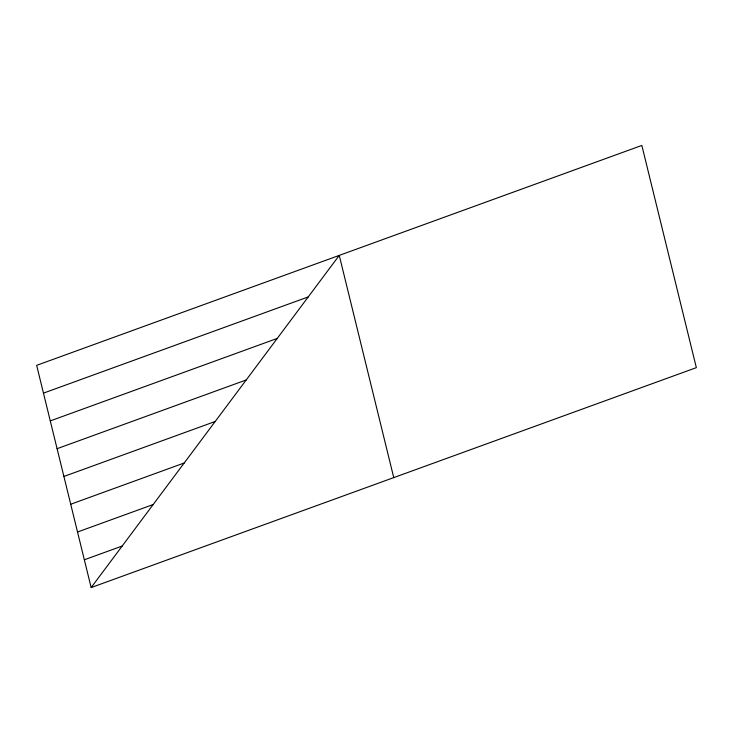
<?xml version="1.0" encoding="UTF-8"?>
<svg xmlns="http://www.w3.org/2000/svg" width="733" height="733" viewBox="0 0 733 733"><rect width="100%" height="100%" fill="white"/><g stroke="black" fill="none" stroke-linecap="round" stroke-linejoin="round"><path stroke-width="1.1" d="M91.158 587.564L696.35 367.645L641.842 145.436L36.65 365.355L91.158 587.564L339.251 255.396L393.749 477.604M43.467 393.126L308.236 296.92M50.275 420.907L277.221 338.435M57.092 448.688L246.215 379.96M63.899 476.459L215.2 421.484M70.716 504.24L184.194 462.999M77.533 532.011L153.179 504.524M84.341 559.792L122.164 546.048"/></g></svg>
